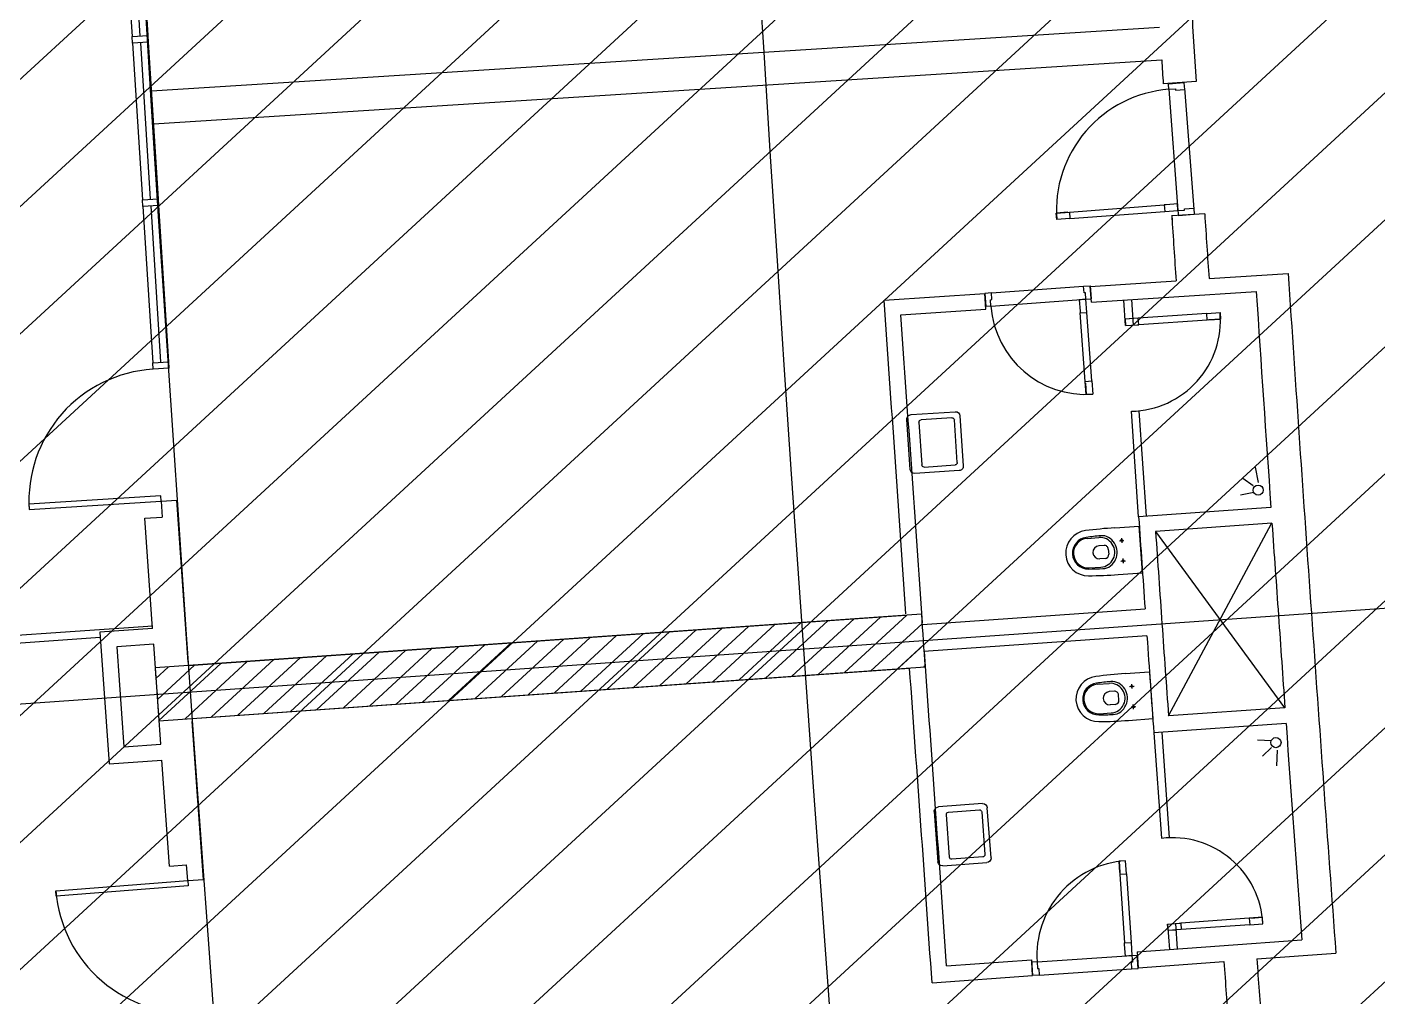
# Model space of a CAD drawing. Extents: x -678889171 to 586587, y -792238163 to 335485.
# Drawn here: x -678783712 to -678773490, y -792092009 to -792084666 of the extents above; entities that cross this region are included whole.
import ezdxf
from ezdxf.enums import TextEntityAlignment as Align

# ---------------------------------------------------------------- set-up
doc = ezdxf.new("R2010")
doc.units = 0
doc.header["$MEASUREMENT"] = 0
for name, color, linetype in [('A-FLOR-PATT', 252, 'Continuous'), ('A-SITE-PATT', 252, 'Continuous'), ('A-WALL', 252, 'Continuous')]:
    doc.layers.add(name, color=color, linetype=linetype)
doc.layers.add('BASEMENT3 LAYOUT$0$HATCH7', color=252, linetype='Continuous', lineweight=15)
doc.styles.add('Ground floor Towers$0$$Bas01-Rname$0$EN-SC', font='swissc.ttf')
doc.styles.add('Ground floor Towers$0$$Bas01-Rname$0$EN-SCL', font='swisscl.ttf')
doc.styles.add('Ground floor Towers$0$04-Ground Floor$0$V2-lower ground$0$LEVEL  FOR LICENSE LOWER GR$0$$LG- LEVEL$0$AR-SR', font='sarb.shx')

# ---------------------------------------------------------------- blocks, each defined once
blk = doc.blocks.new('A$C61C61320')
at = {"layer": 'BASEMENT3 LAYOUT$0$HATCH7'}
h = blk.add_hatch(dxfattribs=at)
h.set_pattern_fill('JIS_WOOD', color=256, scale=1000, style=0)
h.set_pattern_definition([(45, (-95575.72641586163, -175160.5677797335), (-499.9999991609842, 499.9999991609843), [])])
edge = h.paths.add_edge_path()
edge.add_line((-93671.42387769371, -154054.9431899884), (-93352.28011348587, -174711.9075518902))
edge.add_line((-93352.28011348587, -174711.9075518902), (-49398.28305342048, -174321.9428492732))
edge.add_arc((-49194.7644366367, -173977.2776182104), 400.2673467584944, 239.4389137010584, 436.7722825904112)
edge.add_line((-49103.17453308101, -173587.6300358392), (-49353.17453308101, -169321.0603725039))
edge.add_arc((765187.6152318742, -69570.4512780355), 820625.9088071947, 178.5717505264322, 186.9818142228341, ccw=False)
edge.add_line((-55183.34322072996, -49116.28952082794), (-86992.42594180122, -47875.38068783496))
edge.add_line((-86992.42594180116, -47875.38068783496), (-86999.8191618316, -136404.81269691))
edge.add_line((-86999.81916183163, -136404.81269691), (-87007.19406194473, -152784.6622732603))
edge.add_line((-87007.19406194473, -152784.6622732603), (-93671.42387769371, -154054.9431899884))
blk = doc.blocks.new('GR')
at = {"layer": 'A-FLOR-PATT'}
for p, q in [((16932.97707470372, 101336.558433533), (17056.03066971934, 100154.9485940539)), ((16992.72711991927, 101342.7808554474), (17115.77999404354, 100161.1709553251)), ((17052.33160096693, 101348.9881181822), (17175.38519598256, 100167.3782787031)), ((17219.7624549329, 99750.3209591003), (24821.57438964166, 100543.1618453985)), ((17245.6958641903, 99501.6696806312), (24847.50779889891, 100294.5105669293)), ((17056.03066674224, 100154.9486226409), (17175.38519598256, 100167.3782787031)), ((17061.20968712442, 100105.2175973778), (17056.03066674224, 100154.9486226409)), ((17180.56422827594, 100117.6472546804), (17061.20968712442, 100105.2175973778)), ((17061.20969010345, 100105.2175687733), (17184.26328511907, 98923.6077292942)), ((17120.95973531899, 100111.4399906878), (17244.01260944328, 98929.83009056549)), ((17175.38519598256, 100167.3782787031), (17180.56422827594, 100117.6472546804)), ((17180.56421636666, 100117.6472534225), (17303.61781138228, 98936.03741394344)), ((25114.7838220874, 100142.47486961), (24866.32278053766, 100113.6114426813)), ((25114.66842117656, 100142.4614636219), (24866.32278053766, 100113.6114426813)), ((25025.274618941, 100128.1437779659), (24906.07622635358, 100114.2966409138)), ((24910.69193870429, 100074.5638433846), (24906.07622635358, 100114.2966409138)), ((24910.69193870429, 100074.5638433846), (24960.35793561576, 100080.333483823)), ((24910.69193870429, 100074.5638433846), (25016.85332277075, 99160.70950021356)), ((24960.35793561576, 100080.333483823), (24961.51186370344, 100070.4002844407)), ((24961.51186370344, 100070.4002844407), (25031.0442593794, 100078.4777810544)), ((25031.0442593794, 100078.4777810544), (25025.274618941, 100128.1437779659)), ((25029.89033129179, 100088.4109804367), (25136.05171535825, 99174.5566372657)), ((24196.56133298426, 99115.75339393536), (24911.75168850942, 99198.83621624824)), ((24924.6648477064, 99200.33632276222), (24911.75168850942, 99198.83621624824)), ((24911.75168850942, 99198.83621624824), (24917.52132894782, 99149.17021933677)), ((24917.52132894782, 99149.17021933677), (25016.85332277075, 99160.70950021356)), ((25011.08368233236, 99210.37549712503), (24924.6648477064, 99200.33632276222)), ((25016.85332277075, 99160.70950021356), (25011.08368233236, 99210.37549712503)), ((25016.85332277075, 99160.70950021356), (25066.51931968222, 99166.47914065197)), ((25016.85332277075, 99160.70950021356), (25021.46903512147, 99120.97670268439)), ((25065.36539159454, 99176.41234003425), (25134.8977872705, 99184.48983664799)), ((25066.51931968222, 99166.47914065197), (25065.36539159454, 99176.41234003425)), ((25134.8977872705, 99184.48983664799), (25140.6674277089, 99134.82383973652)), ((24097.22933916133, 99104.21411305857), (24196.56133298426, 99115.75339393536)), ((24097.22933916133, 99104.21411305857), (24183.64817378729, 99114.25328742136)), ((24183.64817378729, 99114.25328742136), (24097.22933916133, 99104.21411305857)), ((24102.99897959972, 99054.5481161471), (24097.22933916133, 99104.21411305857)), ((24202.33097342266, 99066.08739702389), (24102.99897959972, 99054.5481161471)), ((24196.56133298426, 99115.75339393536), (24202.33097342266, 99066.08739702389)), ((24202.33097342266, 99066.08739702389), (24917.52132894782, 99149.17021933677)), ((25220.24697570643, 99144.06657560056), (24970.50285855299, 99119.27654960188)), ((25220.13302276734, 99144.05526443798), (24970.50285855299, 99119.27654960188)), ((25140.6674277089, 99134.82383973652), (25021.46903512147, 99120.97670268439)), ((17184.26328214197, 98923.60775788127), (17303.61781138228, 98936.03741394344)), ((17189.44230252415, 98873.87673261813), (17184.26328214197, 98923.60775788127)), ((17308.79684367567, 98886.30638992076), (17189.44230252415, 98873.87673261813)), ((17189.44230550318, 98873.87670401364), (17312.22242570279, 97694.89276348457)), ((17249.19235071872, 98880.09912592811), (17371.97248432018, 97701.11517232851)), ((17303.61781138228, 98936.03741394344), (17308.79684367567, 98886.30638992076)), ((17308.79683176639, 98886.3063886629), (17431.5769549431, 97707.32241954675)), ((25272.48092594984, 98655.3061331792, -6.574195595121094e-08), (25869.05790179407, 98719.30544483532, -6.574195595121094e-08)), ((23631.34025409215, 98479.60239745751, -6.574195713362945e-08), (24326.80417512313, 98559.163283223, -6.574195603003884e-08)), ((24326.80417512313, 98559.163283223, -6.574195603003884e-08), (24376.4801694825, 98564.84620363482, -6.574195595121094e-08)), ((24332.48709553495, 98509.48728886367, -6.57419560284136e-08), (24326.80417512313, 98559.163283223, -6.574195603003884e-08)), ((24376.4801694825, 98564.84620363482, -6.574195595121094e-08), (24387.84601030613, 98465.49421491614, -6.574195594796045e-08)), ((24377.11991554242, 98559.25400466927, -6.574195595121094e-08), (25023.90718601463, 98628.63975332244, -6.574195595121094e-08)), ((24390.75926211305, 98440.02866730624, -6.57419572122744e-08), (24377.11991554242, 98559.25400466927, -6.574195721617507e-08)), ((24390.75926211305, 98440.02866730624, -6.574195595121094e-08), (25633.29576020757, 98573.32492882079, -6.574195595121094e-08)), ((22822.74065947338, 98392.50401855017, -6.574195595121094e-08), (23581.66425973278, 98473.91947704568, -6.574195595121094e-08)), ((23631.34025409215, 98479.60239745751, -6.574195713362945e-08), (23581.66425973279, 98473.91947704568, -6.574195721245735e-08)), ((23595.30360630342, 98354.69413968259, -6.574195595121094e-08), (23581.66425973278, 98473.91947704568, -6.574195595511163e-08)), ((23581.66425973279, 98473.91947704568, -6.574195721245735e-08), (23593.03010055643, 98374.567488327, -6.574195720920686e-08)), ((23637.02317450396, 98429.92640309819, -6.57419571320042e-08), (23631.34025409215, 98479.60239745751, -6.574195713362945e-08)), ((23632.77089604391, 98379.11382465645, -6.574195714614455e-08), (24348.10521481865, 98460.94787858668, -6.574195601102278e-08)), ((24348.10521481865, 98460.94787858668, -6.574195608702276e-08), (24298.42922045929, 98455.26495817486, -6.574195608702276e-08)), ((24298.42922045929, 98455.26495817486, -6.574195608702276e-08), (24308.31750197586, 98368.82872798957, -6.574195608702276e-08)), ((24342.42229440682, 98510.62387294603, -6.574195601264801e-08), (24332.48709553495, 98509.48728886367, -6.57419560284136e-08)), ((24348.10521481865, 98460.94787858668, -6.574195601102278e-08), (24342.42229440682, 98510.62387294603, -6.574195601264801e-08)), ((24348.10521481865, 98460.94787858668, -6.574195601102278e-08), (24387.84601030613, 98465.49421491614, -6.574195594796045e-08)), ((24359.47105564229, 98361.59588986795, -6.574195608702276e-08), (24348.10521481865, 98460.94787858668, -6.574195608702276e-08)), ((24655.86410259805, 98273.99011370003), (24634.8367223124, 98466.21269732421)), ((24715.50830230613, 98280.51463982723), (24694.49455003456, 98472.61264245068)), ((22953.23048643691, 98285.81411351966, -6.574195595121094e-08), (23595.30360630342, 98354.69413968259, -6.574195595121094e-08)), ((23632.77089604391, 98379.11382465645, -6.574195714614455e-08), (23593.03010055643, 98374.567488327, -6.574195720920686e-08)), ((23627.08797563209, 98428.78981901582, -6.574195714776979e-08), (23637.02317450396, 98429.92640309819, -6.57419571320042e-08)), ((23632.77089604391, 98379.11382465645, -6.574195714614455e-08), (23627.08797563209, 98428.78981901582, -6.574195714776979e-08)), ((24308.31750197586, 98368.82872798957, -6.574195608702276e-08), (24309.79506128293, 98355.91296945614, -6.574195608702276e-08)), ((24309.79506128293, 98355.91296945614, -6.574195608702276e-08), (24359.47105564229, 98361.59588986795, -6.574195608702276e-08)), ((24368.89743356586, 97839.28262811883, -6.574195606969766e-08), (24309.79506128293, 98355.91296945614, -6.574195608660019e-08)), ((24418.57342792522, 97844.96554853066, -6.574195599086977e-08), (24359.47105564229, 98361.59588986795, -6.574195600777229e-08)), ((25266.7503944752, 98391.11371677135), (24749.83399700554, 98334.56782366887)), ((25272.18749958121, 98341.41021701465), (24755.27110211155, 98284.86432391216)), ((25266.7503944752, 98391.11371677136), (25366.1573939886, 98401.98792698338)), ((25272.18749958121, 98341.41021701465), (25266.7503944752, 98391.11371677136)), ((25371.59449909462, 98352.28442722667), (25272.18749958121, 98341.41021701465)), ((25371.59449909462, 98352.28442722667), (25285.11040951795, 98342.82386434221)), ((25285.11040951795, 98342.82386434221), (25371.59449909462, 98352.28442722667)), ((25366.1573939886, 98401.98792698338), (25371.59449909462, 98352.28442722667)), ((24749.83399700554, 98334.56782366887), (24650.42699749213, 98323.69361345684)), ((24650.42699749213, 98323.69361345684), (24655.86410259815, 98273.99011370014)), ((24710.08446211183, 98330.0968778971), (24650.89642673473, 98323.86767743854)), ((24655.86410259815, 98273.99011370014), (24742.3481921748, 98283.4506765846)), ((24742.3481921748, 98283.4506765846), (24755.27110211155, 98284.86432391216)), ((24755.27110211155, 98284.86432391216), (24749.83399700554, 98334.56782366887)), ((24368.89743356587, 97839.28262811883, -6.574195606644719e-08), (24418.57342792523, 97844.96554853066, -6.574195606644719e-08)), ((24380.26327438952, 97739.93063940012, -6.574195606644719e-08), (24368.89743356587, 97839.28262811883, -6.574195606644719e-08)), ((24380.26327438952, 97739.93063940012, -6.574195606644719e-08), (24370.37499287294, 97826.3668695854, -6.574195606644719e-08)), ((24370.37499287294, 97826.3668695854, -6.574195606644719e-08), (24380.26327438952, 97739.93063940012, -6.574195606644719e-08)), ((24418.57342792523, 97844.96554853066, -6.574195606644719e-08), (24429.93926874887, 97745.61355981194, -6.574195606644719e-08)), ((24429.93926874887, 97745.61355981194, -6.574195606644719e-08), (24380.26327438952, 97739.93063940012, -6.574195606644719e-08)), ((17312.22242570279, 97694.89276348457), (17431.5769549431, 97707.32241954675)), ((17317.40144608496, 97645.16173822142), (17312.22242570279, 97694.89276348457)), ((17436.75598723649, 97657.59139552405), (17317.40144608496, 97645.16173822142)), ((17431.5769549431, 97707.32241954675), (17436.75598723649, 97657.59139552405)), ((24813.59849387838, 96832.05527415239), (24726.57298048567, 97627.60226090589)), ((24873.24269358645, 96838.57980027953), (24786.21718019375, 97634.126787033)), ((-9165, 92230), (39070, 97590)), ((25708.52644784965, 97128.82574600649), (25682.90014729968, 97243.60087771657)), ((25669.14110003514, 97101.61409701285), (25589.91725911746, 97152.59200036223)), ((25677.96370899951, 97050.07355539297), (25575.93715206293, 97027.2936798819)), ((25810.74822997791, 96942.87634943594), (24813.59849387837, 96832.05527415236)), ((25823.90404710127, 96823.59963577767), (24945.9708520076, 96726.0280302453)), ((25100.61173619747, 95334.5948891093), (25820.5865467228, 96823.23093592661)), ((24637.83725863093, 96741.64641554456), (24820.96546122001, 96761.88493877239)), ((24859.96108167395, 96409.03321129267), (24820.96546122001, 96761.88493877239)), ((24945.9708520076, 96726.0280302453), (25975.22743133874, 95431.79779099821)), ((17413.77781685989, 96690.0114728088), (16419.15698911584, 96586.42854987322)), ((16423.3003060287, 96546.64371702247), (17417.92113377272, 96650.22663995807)), ((17417.92113377272, 96650.22663995807), (17413.77781685989, 96690.0114728088)), ((17418.08211232077, 96649.06704227361), (17537.40006170096, 96661.44040488386)), ((17418.08211232077, 96649.06704227361), (17430.45982803373, 96529.70711535618)), ((17671.50938922819, 95439.6355381809), (17537.40003925485, 96661.44040255618)), ((24431.49422013977, 96652.7294306624), (24519.40350053462, 96662.9264500716)), ((24561.33167415082, 96604.51265944644), (24522.48211867617, 96600.21917750456)), ((24675.4032498604, 96645.18921209783), (24710.19144834432, 96649.03385073414)), ((24690.87502978421, 96664.50563065788), (24694.71966842051, 96629.71743217402)), ((16419.15698911584, 96586.42854987322), (16423.3003060287, 96546.64371702247)), ((17301.15324053988, 96516.29792333381), (17430.45982803373, 96529.70711535618)), ((17392.82334363612, 95685.35727440889), (17301.15324053988, 96516.29792333381)), ((24572.22847851429, 96505.91296545773), (24533.37892303964, 96501.61948351585)), ((24594.44553453958, 96577.98960814849), (24598.75152981224, 96539.0268258465)), ((24707.90128660213, 96510.4436088006), (24711.74592523843, 96475.65541031669)), ((24456.05316099668, 96430.50794513256), (24544.06762141004, 96439.75324353315)), ((24676.83287908487, 96388.79468806485), (24859.96108167395, 96409.03321129267)), ((24692.42950667832, 96491.1271902405), (24727.21770516223, 96494.97182887679)), ((23212.52074447559, 95951.06440838096), (24890.16927008034, 96138.21270702043)), ((23200.89077315669, 96028.30271638045), (17424.77347106943, 95386.35747264465)), ((17676.00854914438, 95414.27919843294), (23084.20160048509, 96015.33413290571)), ((22439.60804797139, 95541.23264991955), (22892.37545748276, 95994.01498828232)), ((22638.4837136541, 95563.33526331937), (23091.25112316554, 96016.1176016822)), ((21445.22971955777, 95430.71958292066), (21897.9971290692, 95883.50192128346)), ((21644.10538524052, 95452.8221963204), (22096.87279475192, 95905.60453468323)), ((21842.98105092323, 95474.92480972022), (22295.74846043464, 95927.70714808299)), ((22041.85671660598, 95497.02742311999), (22494.62412611736, 95949.80976148276)), ((22240.7323822887, 95519.13003651978), (22693.4997918001, 95971.91237488258)), ((22837.35937933685, 95585.43787671911), (23208.82408447503, 95956.91482995922)), ((24912.94694203965, 95933.2054834652), (23232.21417690434, 95746.14148793073)), ((20649.72705682696, 95342.30912932151), (21102.49446633839, 95795.09146768434)), ((20848.60272250965, 95364.41174272134), (21301.37013202105, 95817.19408108413)), ((21047.47838819236, 95386.51435612107), (21500.2457977038, 95839.2966944839)), ((21246.35405387511, 95408.6169695209), (21699.12146338652, 95861.39930788372)), ((23036.23504501957, 95607.54049011887), (23226.50464268116, 95797.81636143551)), ((6117.088402604131, 94452.31827396512), (17393.4722225088, 95705.55129904588)), ((17392.82334363612, 95685.35727440889), (16995.56481197717, 95641.01288124252)), ((19655.3487284134, 95231.79606232265), (20108.11613792478, 95684.57840068542)), ((19854.22439409603, 95253.89867572242), (20306.99180360747, 95706.68101408525)), ((20053.10005977878, 95276.00128912218), (20505.86746929018, 95728.78362748501)), ((20251.9757254615, 95298.10390252195), (20704.74313497287, 95750.88624088472)), ((20450.85139114427, 95320.2065159218), (20903.61880065565, 95772.98885428457)), ((6117.447007807728, 94391.98871714805), (16999.96197146238, 95601.44800535645)), ((16995.56481197717, 95641.01288124252), (17106.00153253419, 94647.32248707354)), ((17468.95336449574, 94988.80478784046), (23245.07066658288, 95630.75003157626)), ((17720.19210798691, 95016.72692099522), (23128.38843864647, 95617.7822199245)), ((18859.84606568248, 95143.3856087235), (19312.61347519391, 95596.16794708633)), ((19058.72173136519, 95165.48822212333), (19511.4891408766, 95618.2705604861)), ((19257.59739704788, 95187.59083552303), (19710.36480655932, 95640.37317388586)), ((19456.47306273063, 95209.6934489228), (19909.24047224206, 95662.47578728563)), ((23235.11071070231, 95629.6431035187), (23244.18520088715, 95638.71789291172)), ((24760.16603208736, 95641.93413764953), (24943.26921516549, 95662.39778230544)), ((24943.26921516549, 95662.39778230544), (24982.69859996416, 95309.59426246134)), ((17407.58366121829, 95566.25770995324), (17128.07912811136, 95535.05905489746)), ((17128.07912811136, 95535.05905489746), (17212.01228476933, 94779.8431167328)), ((17490.29896625655, 94810.77129947448), (17406.35105751024, 95566.12072101157)), ((17865.46773726883, 95032.87254172459), (18318.23514678029, 95485.65488008744)), ((18064.34340295161, 95054.97515512438), (18517.11081246301, 95507.75749348718)), ((18263.21906863429, 95077.07776852415), (18715.98647814573, 95529.86010688698)), ((18462.09473431701, 95099.18038192391), (18914.86214382845, 95551.96272028671)), ((18660.97039999976, 95121.28299532371), (19113.73780951122, 95574.06533368657)), ((24553.93246354275, 95552.76354305883), (24641.82914134913, 95563.06862990826)), ((24683.82909684656, 95504.70642967388), (24644.98484911187, 95500.36518956431)), ((24721.32943212372, 95439.26664930978), (24716.97553949243, 95478.22410840243)), ((24797.85057883991, 95545.52319050206), (24832.63402445834, 95549.41059463714)), ((24817.18600371667, 95530.07516976038), (24813.29859958159, 95564.85861537882)), ((17433.48227928314, 95307.99127892399), (17522.73248404945, 95397.24442648832)), ((17451.16283748925, 95148.89281040028), (17721.60814973214, 95419.34703988812)), ((17468.84339569529, 94989.79434187649), (17920.48381541489, 95441.44965328785)), ((17666.59207158614, 95010.76992832482), (18119.35948109761, 95463.55226668768)), ((24694.84711085227, 95406.12020666391), (24656.00286311758, 95401.77896655434)), ((24815.06622572384, 95391.482217049), (24849.84967134227, 95395.36962118407)), ((24834.40165060059, 95376.03419630737), (24830.51424646551, 95410.81764192575)), ((25978.54493173864, 95432.16649085167), (25100.61173662339, 95334.59488531706)), ((24578.7645836122, 95330.57241807865), (24666.76761139775, 95339.92591394638)), ((24799.59541688603, 95289.13061780541), (24982.69859996416, 95309.59426246134)), ((25991.89898055279, 95312.91180823694), (24994.74924442832, 95202.09073295066)), ((24994.74924442835, 95202.09073295057), (25084.52057509956, 94406.84891041895)), ((25054.37056519136, 95208.82112004745), (25144.14189586256, 94413.57929751585)), ((25885.89126488683, 95179.17574154906), (25781.35270930109, 95178.99841508936)), ((25888.60037722416, 95126.95575907335), (25822.50264225069, 95059.82712858665)), ((25932.99934115348, 95109.05571813986), (25933.19882517384, 94991.4547047723)), ((17855.2053502156, 93801.2386696858), (17721.21538933518, 94992.38915692893)), ((17212.01228476933, 94779.8431167328), (17490.29896625655, 94810.77129947448)), ((17106.00153253419, 94647.32248707354), (17503.55389921668, 94691.50560133699)), ((17593.22642373724, 93892.77387249283), (17503.46217647359, 94691.49540746876)), ((24821.03627299072, 94226.58729555362, -6.574195606644719e-08), (24771.32470111191, 94221.22449578717, -6.574195606644719e-08)), ((24771.32470111191, 94221.22449578717, -6.574195606644719e-08), (24780.65597270554, 94134.72636071802, -6.574195606644719e-08)), ((24780.65597270554, 94134.72636071802, -6.574195606644719e-08), (24771.32470111191, 94221.22449578717, -6.574195606644719e-08)), ((24771.32470111191, 94221.22449578717, -6.574195606644719e-08), (24782.05030064482, 94121.80135202954, -6.574195606644719e-08)), ((24831.76187252364, 94127.16415179598, -6.574195606644719e-08), (24821.03627299072, 94226.58729555362, -6.574195606644719e-08)), ((24782.05030064482, 94121.80135202954, -6.574195606644719e-08), (24831.76187252364, 94127.16415179598, -6.574195606644719e-08)), ((24782.05030064481, 94121.80135202954, -6.574195606969766e-08), (24837.82341821595, 93604.80100448984, -6.574195608660019e-08)), ((24831.76187252363, 94127.16415179598, -6.574195599086977e-08), (24887.53499009477, 93610.1638042563, -6.574195600777229e-08)), ((17593.22642373724, 93892.77387249283), (17722.4261121772, 93907.17848322507)), ((17735.94405630004, 93787.94210113323), (17722.4261121772, 93907.17848322507)), ((25872.91629913569, 93841.47365099064), (25773.54743119738, 93830.25633916253)), ((25872.91629913569, 93841.47365099064), (25786.46538402935, 93831.71458970018)), ((25786.46538402935, 93831.71458970018), (25872.91629913569, 93841.47365099064)), ((25878.52495504974, 93791.78921702149), (25872.91629913569, 93841.47365099064)), ((16742.86363450977, 93670.50623048392), (17735.93605115826, 93788.01022274802)), ((17740.63621079638, 93748.2873263358), (16747.56379414786, 93630.78333407168)), ((17735.93605115826, 93788.01022274802), (17740.63621079638, 93748.2873263358)), ((17735.94405630004, 93787.94210113323), (17855.2053502156, 93801.23866968582)), ((25157.46044997982, 93760.70900582818), (25243.91136508615, 93770.46806711864)), ((25163.06910589387, 93711.02457185902), (25157.46044997982, 93760.70900582818)), ((25157.46044997963, 93760.70900582828), (25179.15128395654, 93568.56015145525)), ((25217.08177074267, 93767.43939292507), (25238.7585467162, 93575.41507176482)), ((25243.91136508615, 93770.46806711864), (25256.82931791813, 93771.9263176563)), ((25773.54743119738, 93830.25633916253), (25256.82931791813, 93771.9263176563)), ((25256.82931791813, 93771.9263176563), (25262.43797383219, 93722.24188368714)), ((25779.15608711143, 93780.57190519337), (25262.43797383219, 93722.24188368714)), ((25773.54743119738, 93830.25633916253), (25779.15608711143, 93780.57190519336)), ((25779.15608711143, 93780.57190519336), (25878.52495504974, 93791.78921702149)), ((16747.56379414786, 93630.78333407168), (16742.86363450977, 93670.50623048392)), ((24935.28069968998, 93540.51468612795, -6.574195595121094e-08), (26176.76404493209, 93683.2870431066, -6.574195595121094e-08)), ((25262.43797383219, 93722.24188368714), (25163.06910589387, 93711.02457185902)), ((25222.67674321228, 93717.87617412789), (25163.5652983357, 93710.95782499286)), ((24837.82341821595, 93604.80100448984, -6.574195608702276e-08), (24887.53499009477, 93610.1638042563, -6.574195608702276e-08)), ((24839.21774615523, 93591.87599580134, -6.574195608702276e-08), (24837.82341821595, 93604.80100448984, -6.574195608702276e-08)), ((24848.54901774886, 93505.3778607322, -6.574195608702276e-08), (24839.21774615523, 93591.87599580134, -6.574195608702276e-08)), ((24887.53499009477, 93610.1638042563, -6.574195608702276e-08), (24898.26058962768, 93510.74066049865, -6.574195608702276e-08)), ((24935.28069968998, 93540.51468612795, -6.57419572122744e-08), (24948.15173769559, 93421.20396060465, -6.574195721617507e-08)), ((25842.75385530331, 93524.08448121606, -6.574195595121094e-08), (26438.8251826275, 93592.63353477817, -6.574195595121094e-08)), ((23498.97034901217, 93375.33694539903, -6.574195595121094e-08), (24140.49925859695, 93449.11368581417, -6.574195595121094e-08)), ((24140.49925859695, 93449.11368581417, -6.574195595121094e-08), (24153.37029660256, 93329.8029602909, -6.574195595511163e-08)), ((24182.41395457271, 93433.51634386169, -6.574195714614455e-08), (24142.64469706966, 93429.22610404853, -6.574195720920686e-08)), ((24182.41395457271, 93433.51634386169, -6.574195714614455e-08), (24898.26058962768, 93510.74066049865, -6.574195601102278e-08)), ((24182.41395457271, 93433.51634386169, -6.574195714614455e-08), (24187.77675433917, 93383.80477198288, -6.574195714776979e-08)), ((24898.26058962768, 93510.74066049865, -6.574195608702276e-08), (24848.54901774886, 93505.3778607322, -6.574195608702276e-08)), ((24903.62338939414, 93461.02908861983, -6.574195601264801e-08), (24893.68107501837, 93459.95652866653, -6.57419560284136e-08)), ((24893.68107501837, 93459.95652866653, -6.57419560284136e-08), (24899.04387478482, 93410.24495678775, -6.574195603003884e-08)), ((24898.26058962768, 93510.74066049865, -6.574195601102278e-08), (24938.02984713074, 93515.03090031182, -6.574195594796045e-08)), ((24898.26058962768, 93510.74066049865, -6.574195601102278e-08), (24903.62338939414, 93461.02908861983, -6.574195601264801e-08)), ((24948.75544666365, 93415.60775655421, -6.574195595121094e-08), (24938.02984713074, 93515.03090031182, -6.574195594796045e-08)), ((24948.15173769559, 93421.20396060465, -6.574195595121094e-08), (25594.39080225235, 93495.52237556528, -6.574195595121094e-08)), ((23395.08994710931, 93242.59963761829, -6.574195595121094e-08), (24153.37029660256, 93329.8029602909, -6.574195595121094e-08)), ((24153.37029660257, 93329.80296029092, -6.574195721245735e-08), (24142.64469706966, 93429.22610404853, -6.574195720920686e-08)), ((24203.08186848139, 93335.16576005738, -6.574195713362945e-08), (24153.37029660257, 93329.80296029092, -6.574195721245735e-08)), ((24187.77675433917, 93383.80477198288, -6.574195714776979e-08), (24197.71906871493, 93384.87733193616, -6.57419571320042e-08)), ((24197.71906871493, 93384.87733193616, -6.57419571320042e-08), (24203.08186848139, 93335.16576005738, -6.574195713362945e-08)), ((24203.08186848138, 93335.16576005738, -6.574195713362945e-08), (24899.04387478482, 93410.24495678775, -6.574195603003884e-08)), ((24899.04387478482, 93410.24495678775, -6.574195603003884e-08), (24948.75544666365, 93415.60775655421, -6.574195595121094e-08))]:
    blk.add_line(p, q, dxfattribs=at)
at = {"layer": 'A-FLOR-PATT', "extrusion": (-4.049091497239581e-17, -4.393697447564707e-18, -1)}
for p, q in [((23061.71074804279, 97534.82630116888, -6.574195846831901e-08), (23395.06726549868, 97570.6886863329, -6.574197212379787e-08)), ((23372.06920706586, 97523.25261857477, -6.574197098416572e-08), (23138.71964484674, 97498.14894896024, -6.574196142533051e-08)), ((23431.98915576068, 97540.93927310337, -6.574197348808908e-08), (23472.63319227973, 97163.13521998678, -6.57419734738466e-08)), ((23072.60537133261, 97120.10035779024, -6.574195708727196e-08), (23031.96133481356, 97497.90441090683, -6.574195710151443e-08)), ((23123.84493823216, 97479.68800382921, -6.574196074192822e-08), (23158.51191055728, 97157.44337028824, -6.574196072978022e-08)), ((23425.19712452195, 97186.1332784195, -6.574197165416333e-08), (23390.53015219688, 97508.37791196047, -6.574197166631132e-08)), ((23442.88377905049, 97126.21332972473, -6.574197210704203e-08), (23109.5272615946, 97090.35094456072, -6.574195845156315e-08)), ((23176.97285568819, 97142.56866367371, -6.574196141192583e-08), (23410.3224179073, 97167.67233328847, -6.574197097076104e-08))]:
    blk.add_line(p, q, dxfattribs=at)
at = {"layer": 'A-FLOR-PATT', "extrusion": (-4.046755873051767e-17, -4.603853055281653e-18, -1)}
for p, q in [((23722.06893040717, 94614.15143825999, -6.574197210704203e-08), (23388.97284640884, 94575.94571584882, -6.574195845156315e-08)), ((23466.23776092997, 94539.81081117142, -6.574196141192583e-08), (23699.40501972882, 94566.55481685931, -6.574197097076104e-08)), ((23802.49892978091, 94207.15350690321, -6.574197348808908e-08), (23759.19911104825, 94584.6624021011, -6.57419734738466e-08)), ((23359.48381025018, 94538.81553520774, -6.574195708727196e-08), (23402.78362898284, 94161.30664000986, -6.574195710151443e-08)), ((23488.42544118152, 94199.25283965247, -6.574196074192822e-08), (23451.49324285064, 94521.24572085112, -6.574196072978022e-08)), ((23717.97011004935, 94551.81029877998, -6.574197165416333e-08), (23754.90230838011, 94229.81741758133, -6.574197166631132e-08)), ((23439.9138096238, 94131.81760385085, -6.574195846831901e-08), (23773.00989362213, 94170.02332626202, -6.574197212379787e-08)), ((23740.15779030079, 94211.25232726114, -6.574197098416572e-08), (23506.99053150194, 94184.50832157326, -6.574196142533051e-08))]:
    blk.add_line(p, q, dxfattribs=at)
at = {"layer": 'A-FLOR-PATT'}
for centre, radius in [((25709.55349841646, 97070.74045506265), 38.24641586430791), ((24692.79734910236, 96647.11153141598), 7.5), ((24709.82360592028, 96493.04950955864), 7.5), ((24815.24230164913, 95547.4668925696), 7.5), ((24832.45794853305, 95393.42591911653), 7.5), ((25921.24790683358, 95165.94912415775), 38.2464158643079)]:
    blk.add_circle(centre, radius, dxfattribs=at)
for centre, radius, start, end in [((632160.654919429, 163506.251165366), 618245.8226879981, 171.0764646735087, 189.9103746877842), ((632160.654919429, 163506.251165366), 613595.8226879981, 171.0737824436527, 189.9862451256833), ((632136.2561253236, 163758.1603214002), 610345.8226879983, 185.9256786357872, 185.9827431269654), ((632136.2561253236, 163758.1603214002), 610595.8226879983, 185.9659403610467, 185.9830066261836), ((25016.85332277075, 99160.70950021356), 919.9999999997044, 96.62628216795918, 186.6262821682143), ((631539.3549748223, 163696.1224421708), 609995.8226879981, 186.0769630680081, 186.0820362064809), ((631539.3549748223, 163696.1224421709), 609995.822687998, 186.0769630680081, 186.0820362064809), ((632136.2561253036, 163758.1603215916), 610595.8226879982, 186.0768222763329, 186.1231327564457), ((632136.2561253036, 163758.1603215916), 610345.8226879982, 186.0769894481084, 186.1231327564457), ((632136.2561252574, 163758.1603220351), 609745.8226879981, 186.1231327553934, 186.3652531873469), ((632136.2561252574, 163758.1603220352), 609995.822687998, 186.1344041335416, 186.2884535617675), ((-742973.2387583748, 12960.92091050965), 770546.5835917302, 6.188616927497209, 6.365550730867151), ((24348.10521481865, 98460.94787858668, -6.574195601102278e-08), 719.9999999997044, 186.5262501435422, 276.5262501433588), ((24684.77662254267, 98313.67693282707, -3.542665270695287e-08), 687.079753292984, 273.5256746429901, 7.384708161291104), ((-527600.5033422079, 35961.20467010618), 554070.1857841983, 6.217029465604124, 6.458587410950379), ((17417.92112732962, 96650.22663928705), 999.9999999999949, 95.94552882219593, 185.945528822589), ((632160.6549194291, 163506.251165366), 610995.8226915476, 186.2648098918081, 186.3302695859783), ((632136.2561252574, 163758.1603220351), 609995.8226879981, 186.2997249437528, 186.3652531873469), ((24444.37478299439, 96541.68511798773), 171.4999999999942, 99.51464276483718, 273.0983280095684), ((25077.2245313503, 92765.85230309636), 4000.000000000636, 96.30648538718557, 99.51464276482011), ((632160.6549194291, 163506.251165366), 610875.8226915476, 186.2760499363592, 186.3417049401204), ((24444.37478299441, 96541.68511798776), 120.5, 99.5146427677548, 273.0983280064575), ((24444.37478299441, 96541.68511798776), 111.7888557810301, 96.61644392511812, 275.9965268491215), ((25077.22453135141, 92765.85230309717), 3949, 97.9308074244893, 99.5146427677548), ((24527.9305208579, 96550.91933051024), 49.59999999999997, 96.30648538727544, 276.3064853872754), ((24532.3392277323, 96551.4065613967), 112.2676204798005, 275.9965268491215, 96.61644392511812), ((24546.150618705, 96578.03822449532), 100, 62.58838849304604, 97.9308074244893), ((24564.62707869622, 96574.69420360308), 30, 6.306485386838168, 96.30648538727544), ((24532.3392277323, 96551.4065613967), 130, 310.0245822812894, 62.58838849304604), ((24568.93307396888, 96535.73142130114), 30, 276.3064853872754, 6.306485386838168), ((24237.44560636439, 100364.5888005122), 3949, 273.0983280064575, 274.6821633432463), ((24551.63271419799, 96528.43350369864), 100, 274.6821633432463, 310.0245822812894), ((24237.44560636405, 100364.5888005129), 4000.000000000652, 273.0983280095721, 276.3064853872066), ((632192.161611988, 163255.1319838096), 609995.8226879978, 186.3181566946064, 186.3836849380273), ((632192.161611988, 163255.1319838096), 609745.8226879978, 186.3181566946064, 186.560277126914), ((521484.1310688782, 151201.1170140266), 501328.4621853484, 186.3183837940701, 186.364098957191), ((632160.6549194291, 163506.251165366), 610875.8226915476, 186.3417049404862, 186.4073599437191), ((632160.6549194291, 163506.251165366), 610995.8226915476, 186.3496123155103, 186.4185999888985), ((-527304.4628862868, 33297.48153141321), 554070.1857841982, 6.224822470449935, 6.471531746101109), ((-742471.7352959012, 8448.475565962697), 770546.58359173, 6.317859152439416, 6.495581338851304), ((24566.94953388063, 95441.73514958829), 171.5000000000088, 99.58508187294457, 273.1687671176735), ((25204.44079038205, 91666.68320982781), 4000.000000000655, 96.37692449530503, 99.58508187293954), ((25204.44079038224, 91666.6832098285), 3949, 98.00124653913704, 99.58508187603508), ((24668.68060038592, 95478.21335123036), 100, 62.65882760128563, 98.00124653913704), ((24566.94953388066, 95441.73514958826), 120.5, 99.58508187603508, 273.1687671146307), ((24566.94953388066, 95441.73514958826), 111.7888557810301, 96.68688303320744, 276.0669659572686), ((24650.49385611473, 95451.0720780593), 49.59999999999997, 96.37692449525849, 276.3769244952585), ((24654.9019606587, 95451.56472861554), 112.2676204798005, 276.0669659572686, 96.68688303320744), ((24687.16115753378, 95474.89204771517), 30, 6.376924495097643, 96.37692449525849), ((24654.9019606587, 95451.56472861554), 130, 310.0950213894464, 62.65882760128563), ((520640.817793763, 151107.3525890667), 506291.6319282232, 186.3186078666488, 186.3638748846455), ((24691.51505016506, 95435.93458862256), 30, 276.3769244952585, 6.376924495097643), ((24355.32065859115, 99264.38154562644), 3949, 273.1687671146307, 274.7526024581033), ((24355.32065858991, 99264.38154562695), 4000.000000000581, 273.1687671176911, 276.3769244953256), ((24674.22367548461, 95428.6154075758), 100, 274.7526024581033, 310.0950213894464), ((632192.161611988, 163255.1319838096), 609995.8226879977, 186.3949563208775, 186.5490057492918), ((25194.38123715858, 93728.33875874762, -3.542665270695287e-08), 687.0797532929839, 5.298701721103481, 99.15773523949284), ((24898.26058962768, 93510.74066049865, -6.574195601102278e-08), 719.9999999997044, 96.15715973918057, 186.1571597394101), ((17735.93604472519, 93788.01022198686), 999.9999999999943, 186.7480725924185, 276.74807259265), ((632192.1616119134, 163255.1319844436), 610595.8226879981, 186.560277126914, 186.6065876056757), ((632192.1616119134, 163255.1319844436), 610345.8226879981, 186.560277126914, 186.6064204374971)]:
    blk.add_arc(centre, radius, start, end, dxfattribs=at)
at = {"layer": 'A-FLOR-PATT', "extrusion": (-4.049091497239581e-17, -4.393697447564707e-18, -1)}
for centre, radius, start, end in [((-23065.29698655917, 97501.4906494231, 6.574059614003262e-08), 33.52800000000002, 353.8597539166641, 83.85975391702084), ((-23373.86232632404, 97506.58479270223, 6.574059614003262e-08), 16.76400000000001, 83.85975391702084, 173.8597539166641), ((-23398.65350401506, 97537.35303458711, 6.574059614003262e-08), 33.52800000000002, 83.85975391702084, 173.8597539166641), ((-23140.51276410487, 97481.48112308746, 6.574059614003261e-08), 16.76400000000001, 353.8597539166641, 83.85975391702084), ((-23105.94102307817, 97123.6865963065, 6.574059614003262e-08), 33.52800000000002, 263.8597539170209, 353.8597539166641), ((-23175.17973642994, 97159.23648954649, 6.574059614003262e-08), 16.76400000000001, 263.8597539170209, 353.8597539166641), ((-23408.52929864917, 97184.34015916125, 6.574059614003262e-08), 16.76400000000001, 173.8597539166641, 263.8597539170209), ((-23439.29754053405, 97159.54898147052, 6.574059614003262e-08), 33.52800000000002, 173.8597539166641, 263.8597539170209)]:
    blk.add_arc(centre, radius, start, end, dxfattribs=at)
at = {"layer": 'A-FLOR-PATT', "extrusion": (-4.046755873051767e-17, -4.603853055281653e-18, -1)}
for centre, radius, start, end in [((-23392.79341865005, 94542.63610744884, 6.57405765431742e-08), 33.52799999999999, 353.4568362016097, 83.45683620160973), ((-23701.31530584942, 94549.90001265949, 6.57405765431742e-08), 16.764, 83.45683620160973, 173.4568362016097), ((-23725.88950264838, 94580.84182986, 6.574057654317421e-08), 33.52799999999999, 83.45683620160973, 173.4568362016097), ((-23468.14804705058, 94523.1560069716, 6.57405765431742e-08), 16.764, 353.4568362016097, 83.45683620160973), ((-23436.09323738271, 94165.12721225095, 6.57405765431742e-08), 33.52799999999999, 263.4568362016097, 353.4568362016097), ((-23505.08024538134, 94201.16312577296, 6.57405765431742e-08), 16.764, 263.4568362016097, 353.4568362016097), ((-23738.24750418018, 94227.90713146084, 6.57405765431742e-08), 16.764, 173.4568362016097, 263.4568362016097), ((-23769.18932138104, 94203.33293466212, 6.57405765431742e-08), 33.52799999999999, 173.4568362016097, 263.4568362016097)]:
    blk.add_arc(centre, radius, start, end, dxfattribs=at)
at = {"layer": 'A-FLOR-PATT', "style": 'Ground floor Towers$0$04-Ground Floor$0$V2-lower ground$0$LEVEL  FOR LICENSE LOWER GR$0$$LG- LEVEL$0$AR-SR', "flags": 12}
for tag, p in [('L', (30296.07288644527, 72859.53473235783)), ('P', (30237.50458115668, 72203.99769414036))]:
    blk.add_attdef(tag, text='', height=500, dxfattribs=at).set_placement(p, align=Align.RIGHT)
at = {"layer": 'A-FLOR-PATT'}
for tag, p, height, style in [('N', (85492.25876324323, 56633.4995742733), 250, 'Ground floor Towers$0$$Bas01-Rname$0$EN-SC'), ('N', (89389.48149106537, 56633.4995742733), 250, 'Ground floor Towers$0$$Bas01-Rname$0$EN-SC'), ('N', (94597.61363499537, 56633.4995742733), 250, 'Ground floor Towers$0$$Bas01-Rname$0$EN-SC'), ('AN', (85922.66280553787, 56313.08159666645), 200, 'Ground floor Towers$0$$Bas01-Rname$0$EN-SCL'), ('AN', (89819.88553336001, 56313.08159666645), 200, 'Ground floor Towers$0$$Bas01-Rname$0$EN-SCL'), ('AN', (95028.01767729002, 56313.08159666645), 200, 'Ground floor Towers$0$$Bas01-Rname$0$EN-SCL'), ('SN', (85299.47460008037, 56025.08594095582), 200, 'Ground floor Towers$0$$Bas01-Rname$0$EN-SCL'), ('SN', (89196.69732790251, 56025.08594095582), 200, 'Ground floor Towers$0$$Bas01-Rname$0$EN-SCL'), ('SN', (94404.82947183252, 56025.08594095582), 200, 'Ground floor Towers$0$$Bas01-Rname$0$EN-SCL'), ('F', (85927.04975899268, 56008.67972904726), 200, 'Ground floor Towers$0$$Bas01-Rname$0$EN-SCL'), ('F', (89824.27248681482, 56008.67972904726), 200, 'Ground floor Towers$0$$Bas01-Rname$0$EN-SCL'), ('F', (95032.40463074483, 56008.67972904726), 200, 'Ground floor Towers$0$$Bas01-Rname$0$EN-SCL')]:
    blk.add_attdef(tag, p, '', height=height, dxfattribs=dict(at, style=style))
at = {"layer": 'A-FLOR-PATT', "style": 'Ground floor Towers$0$$Bas01-Rname$0$EN-SCL', "width": 0.8}
for p in [(85305.16036184286, 56295.1433535593), (89202.383089665, 56295.1433535593), (94410.51523359501, 56295.1433535593)]:
    blk.add_attdef('FN', p, '', height=250, dxfattribs=at)

msp = doc.modelspace()

# ---------------------------------------------------------------- block references
at = {"layer": 'A-SITE-PATT', "rotation": 357.6731745000001}
msp.add_blockref('A$C61C61320', (-678706236.4347705, -791940527.995869, -212772), dxfattribs=at)

# ---------------------------------------------------------------- next in the draw order: block references
at = {"layer": 'A-WALL', "rotation": 357.6731745000001}
msp.add_blockref('GR', (-678804025.0995113, -792184118.4910543, -212772), dxfattribs=at)

doc.saveas('drawing.dxf')
